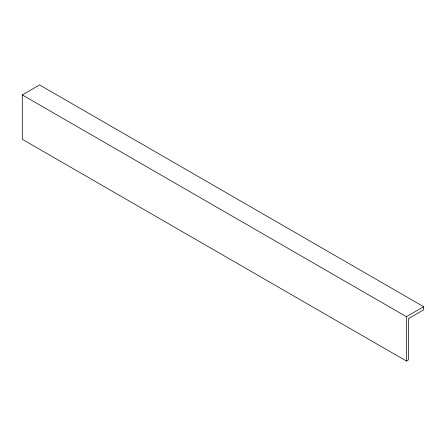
<?xml version="1.0" encoding="UTF-8"?>
<svg xmlns="http://www.w3.org/2000/svg" width="446" height="446" viewBox="0 0 446 446"><rect width="100%" height="100%" fill="white"/><g stroke="black" fill="none" stroke-linecap="round" stroke-linejoin="round"><path stroke-width="0.67" d="M22.3 94.931L39.583 84.952L423.7 306.714L423.7 309.819L408.335 318.689L408.335 359.939L406.418 361.048L22.3 139.286L22.3 94.931L406.418 316.693L423.7 306.714M406.418 316.693L406.418 361.048"/></g></svg>
